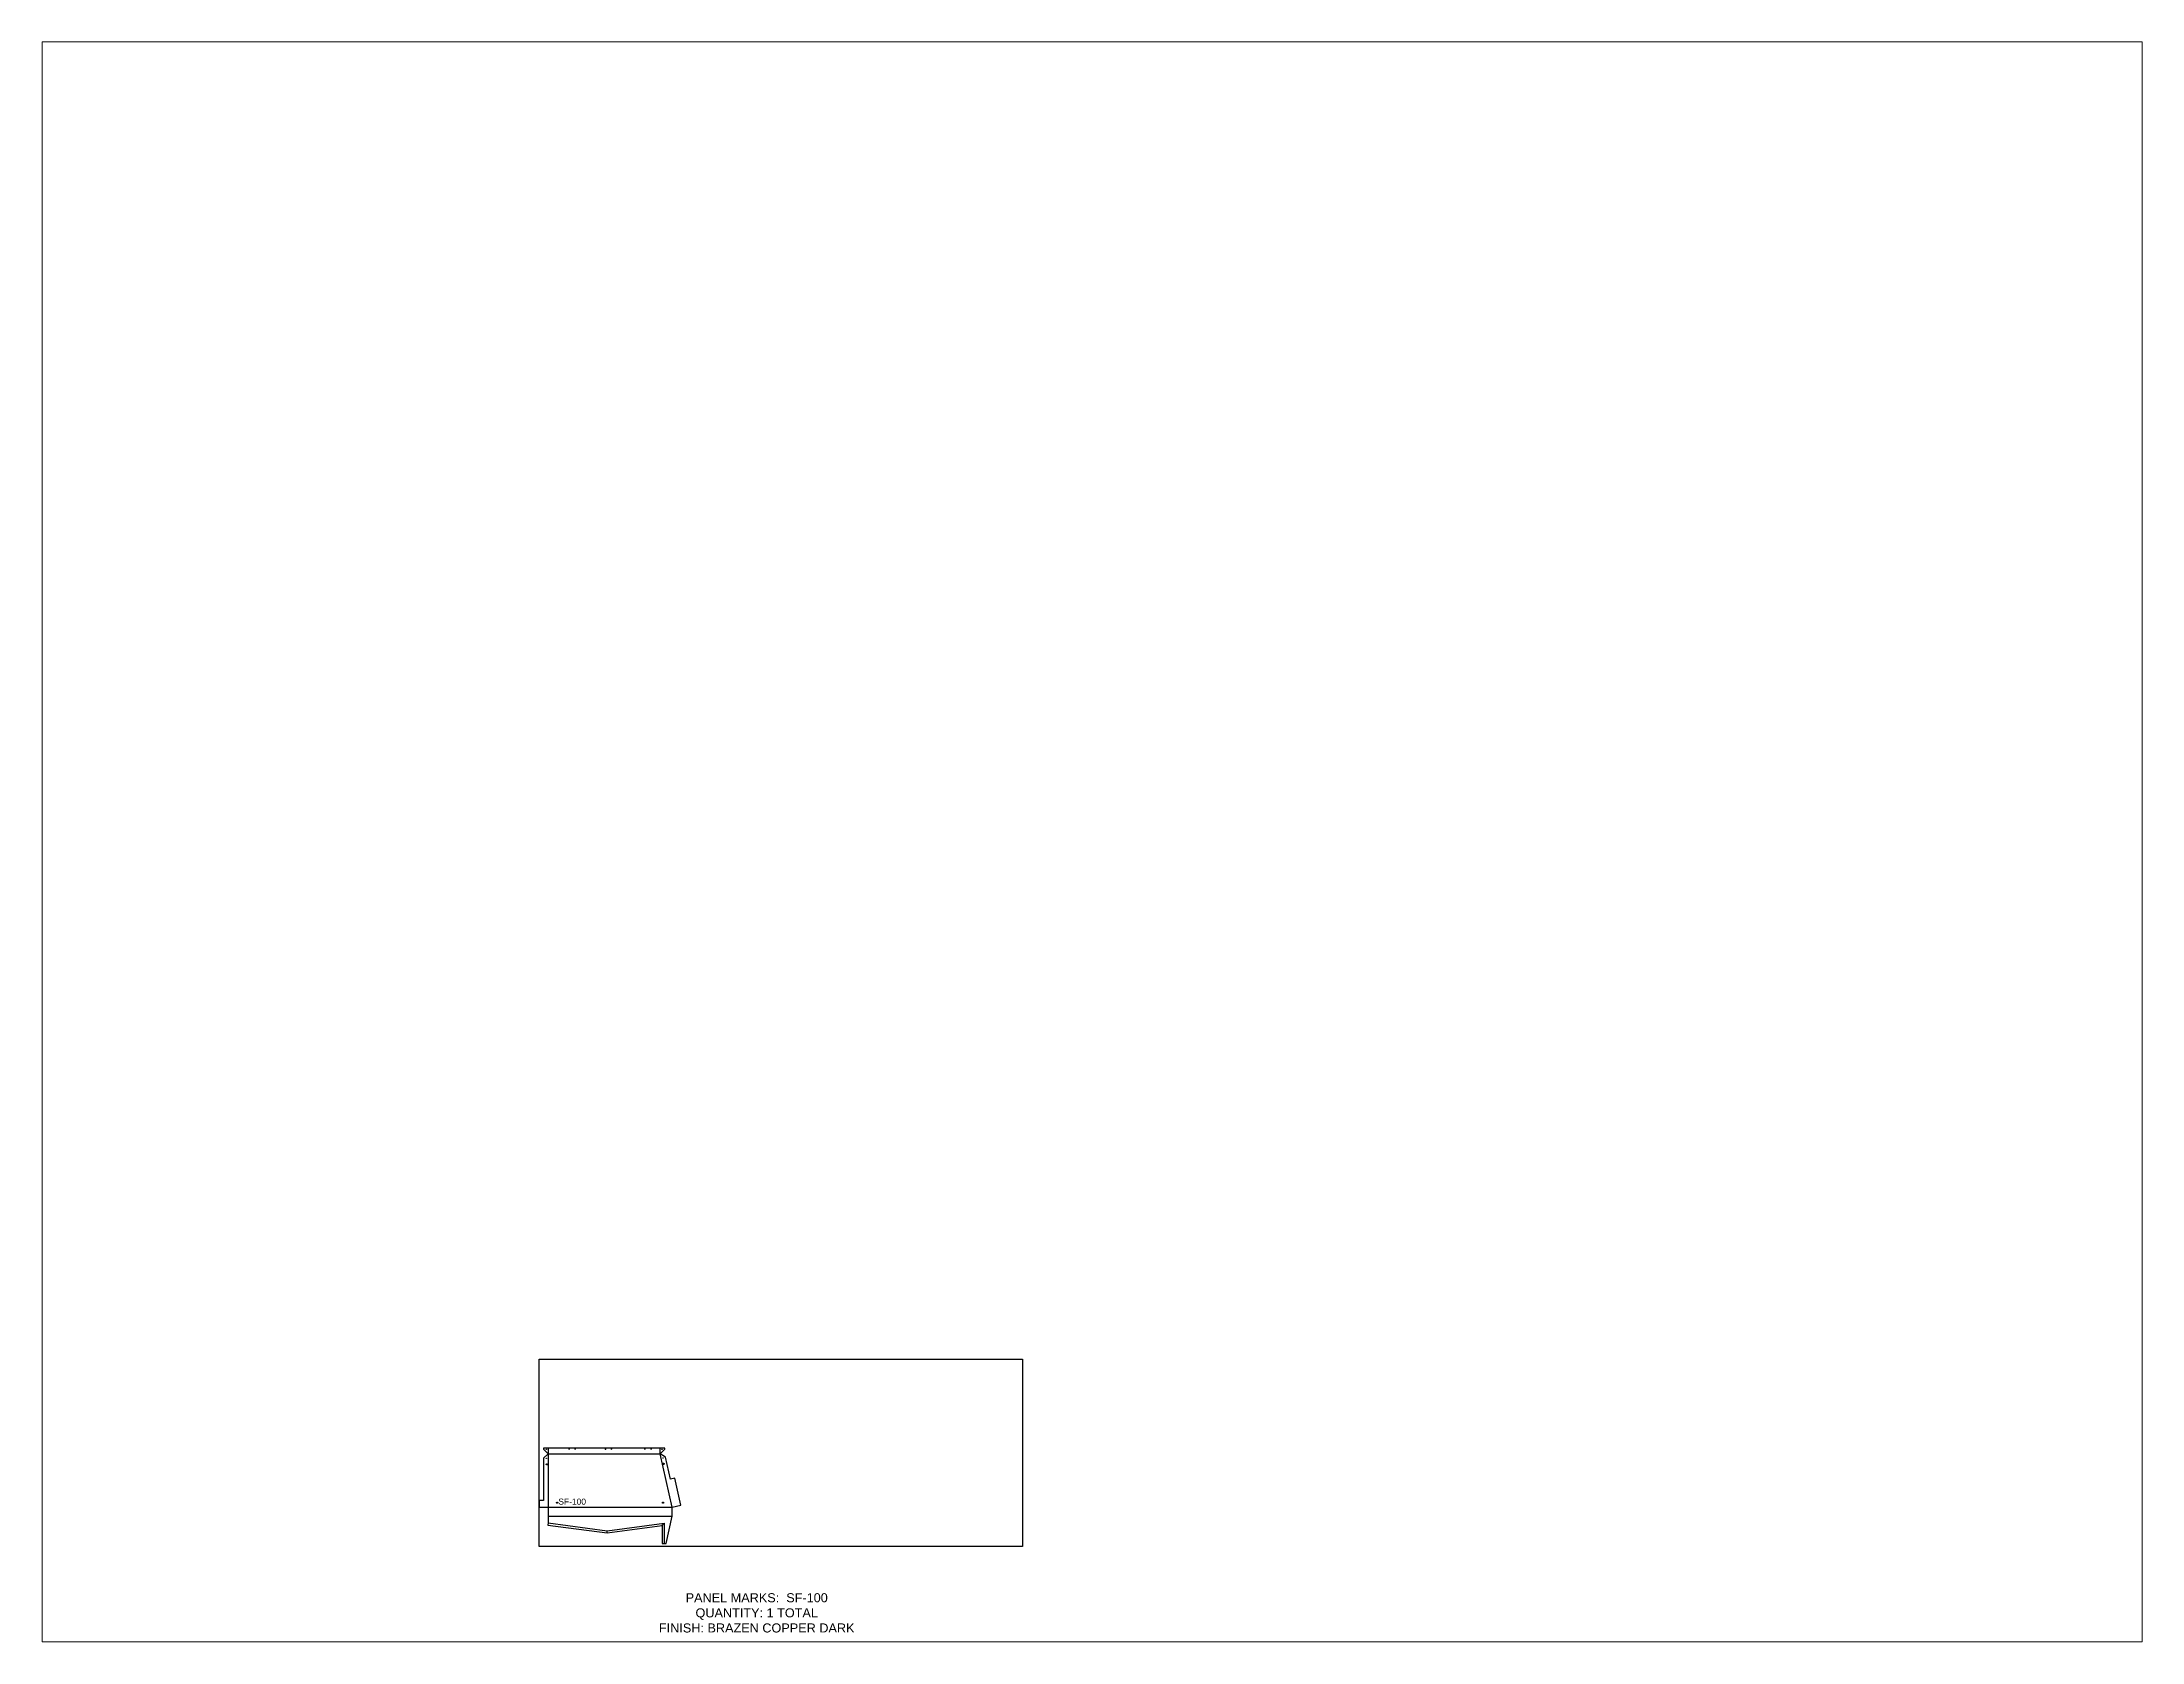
# Paper-space layout 'Layout1' of a CAD drawing. Header units: inches. Extents: x 1.05 to 9.45, y 0.8 to 7.2.
# The model-space entities are those that its viewports show. They can reach past a viewport. Long polylines and large blocks are cut down to what shows.
import ezdxf

# ---------------------------------------------------------------- set-up
doc = ezdxf.new("R2010")
doc.units = ezdxf.units.IN
doc.header["$MEASUREMENT"] = 0
doc.linetypes.add('HIDDEN', pattern=[0.375, 0.25, -0.125])
doc.linetypes.add('PHANTOM', pattern=[2.5, 1.25, -0.25, 0.25, -0.25, 0.25, -0.25])
for name, color, linetype in [('CUT', 7, 'Continuous'), ('DIMS', 1, 'Continuous'), ('HOLES', 6, 'Continuous'), ('RELIEF', 82, 'Continuous'), ('ROUT', 1, 'HIDDEN'), ('SHEET', 5, 'PHANTOM'), ('TEXT', 2, 'PHANTOM'), ('WEEPS', 3, 'HIDDEN')]:
    doc.layers.add(name, color=color, linetype=linetype)
doc.styles.get("Standard").update_dxf_attribs({"font": 'arial.ttf'})

msp = doc.modelspace()

# ---------------------------------------------------------------- linework, layer by layer
at = {"layer": 'CUT', "ltscale": 0.25}
msp.add_lwpolyline([(22.52, 4.46), (40.72, 6.88), (40.72, 1), (42.04, 1), (44.06, 9.97), (44.06, 12.97), (46.99, 13.63), (44.96, 22.59), (43.5, 22.26), (41.87, 29.48), (40.07, 30.65), (41.6, 32.15), (41.6, 32.56), (1.5, 32.56), (1.5, 32.15), (3, 30.65), (1.5, 29.15), (1.5, 15.18), (0, 15.18), (0, 12.97), (3, 12.97), (3, 7.75), (2.91, 7.07)], close=True, dxfattribs=at)
at = {"layer": 'HOLES', "ltscale": 0.25}
for centre in [(2.38, 32.16), (2.38, 29.15), (10, 32.19), (12, 32.19), (22, 32.19), (24, 32.19), (35.07, 32.19), (37.07, 32.19), (40.69, 32.14), (41.01, 29.29)]:
    msp.add_circle(centre, 0.0625, dxfattribs=at)
at = {"layer": 'RELIEF'}
for p, q in [((40.72, 6.88), (41.33, 7.58)), ((22.52, 4.46), (22.52, 5.03))]:
    msp.add_line(p, q, dxfattribs=at)
at = {"layer": 'ROUT', "ltscale": 0.25}
for p, q in [((3, 30.65), (40.07, 30.65)), ((3, 9.97), (44.06, 9.97))]:
    msp.add_line(p, q, dxfattribs=at)
for points in [[(3, 32.56), (3, 7.75), (22.52, 5.15), (41.41, 7.67), (41.41, 1)], [(42.04, 1), (44.06, 9.97), (44.06, 12.97), (40.07, 30.65), (40.07, 32.56)], [(0, 15.18), (0, 12.97), (44.06, 12.97), (46.99, 13.63), (44.96, 22.59)]]:
    msp.add_lwpolyline(points, dxfattribs=at)
at = {"layer": 'SHEET'}
msp.add_lwpolyline([(0, 62), (160, 62), (160, 0), (0, 0)], close=True, dxfattribs=at)
at = {"layer": 'WEEPS', "ltscale": 0.25}
for centre in [(2.59, 27.15), (41.23, 27.33), (6, 14.47), (41.06, 14.47)]:
    msp.add_circle(centre, 0.188, dxfattribs=at)

# ---------------------------------------------------------------- texts
at = {"layer": 'DIMS', "ltscale": 0.25, "insert": (10.98, 13.8), "char_height": 2, "attachment_point": 8}
msp.add_mtext_dynamic_manual_height_columns('SF-100', width=3.0859, gutter_width=10, heights=[2.07], dxfattribs=at)
at = {"layer": 'TEXT', "insert": (72.05, -22.01), "char_height": 3, "attachment_point": 5}
msp.add_mtext_dynamic_manual_height_columns('PANEL MARKS:  SF-100\\PQUANTITY: 1 TOTAL\\PFINISH: BRAZEN COPPER DARK', width=199.7409, gutter_width=1, heights=[0], dxfattribs=at)

psp = doc.layouts.get("Layout1")

# ---------------------------------------------------------------- viewports
at = {"layer": 'CUT'}
psp.add_viewport(center=(5.25, 4), size=(8.4, 6.4), view_center_point=(183.0157, 233.1318), view_height=529.538938, dxfattribs=at)

doc.saveas('drawing.dxf')
